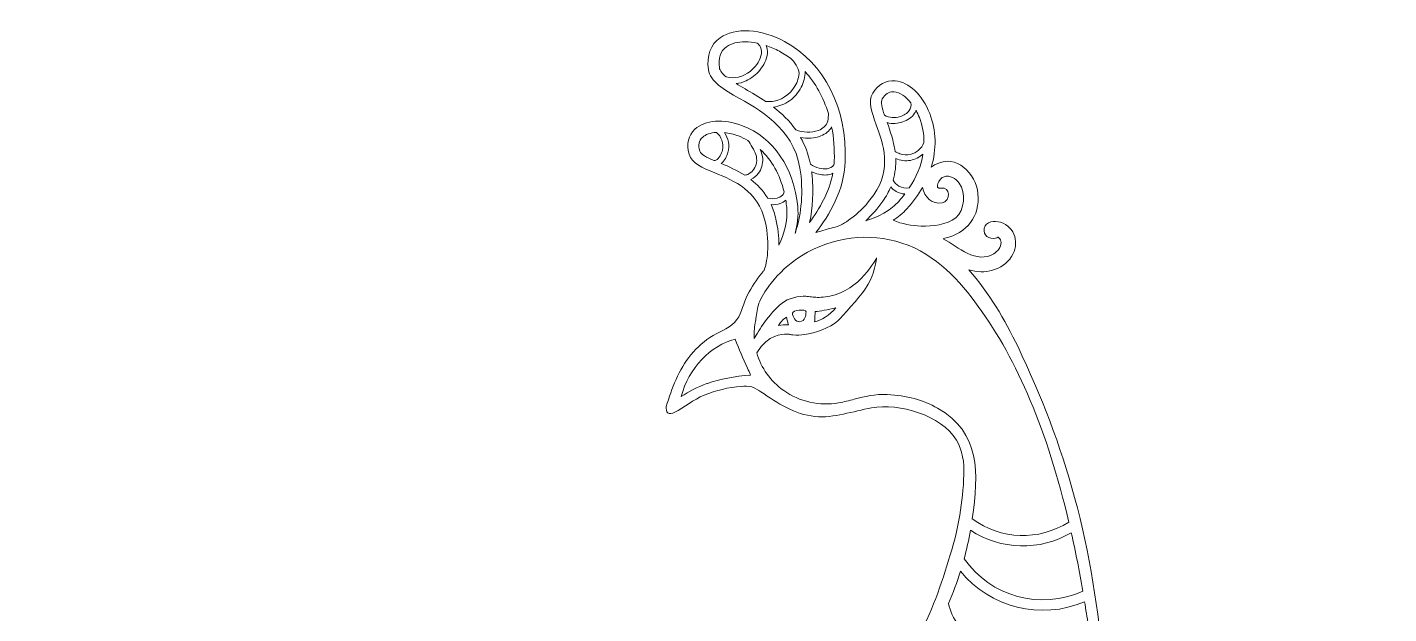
# Model space of a CAD drawing. Header units: millimetres. Extents: x -1630 to 1473, y -391 to 289.
# Drawn here: x -936.3 to -627.9, y 141.5 to 274.4 of the extents above; entities that cross this region are included whole.
import ezdxf

# ---------------------------------------------------------------- set-up
doc = ezdxf.new("R2010")
doc.units = ezdxf.units.MM
doc.header["$MEASUREMENT"] = 0
doc.layers.add('Layer 3', color=7, linetype='Continuous')

msp = doc.modelspace()

# ---------------------------------------------------------------- linework, layer by layer
at = {"layer": 'Layer 3', "lineweight": 0}
for points, knots in [([(-634.52, -243.33), (-634.54, -243.31), (-634.57, -243.29), (-634.59, -243.26), (-634.68, -243.07), (-634.76, -242.88), (-634.85, -242.68), (-635.04, -242.34), (-635.22, -242), (-635.4, -241.65), (-635.66, -241.13), (-635.92, -240.6), (-636.18, -240.07), (-640.76, -230.87), (-646.32, -222.41), (-653.83, -215.26), (-663.84, -205.73), (-675.48, -200.2), (-689.51, -199.54), (-684.82, -198.57), (-680.13, -197.6), (-674.78, -196.5), (-676.7, -194.29), (-678.38, -192.5), (-679.91, -190.59), (-686.19, -182.7), (-692.36, -174.72), (-698.71, -166.89), (-703.88, -160.52), (-710.16, -155.46), (-717.73, -152.17), (-719.82, -151.25), (-722.07, -150.7), (-725.18, -149.68), (-721.3, -148.91), (-718.38, -148.12), (-715.41, -147.8), (-712.34, -147.47), (-709.22, -147.59), (-705.96, -147.51), (-706.18, -146.58), (-706.19, -146.16), (-706.37, -145.84), (-706.69, -145.26), (-707.06, -144.7), (-707.49, -144.2), (-716.15, -134.15), (-724.46, -123.78), (-734.76, -115.26), (-744.58, -107.14), (-755.15, -100.45), (-767.66, -97.31), (-777.35, -94.87), (-786.99, -94.68), (-796.68, -97.59), (-802.49, -99.34), (-807.64, -102.17), (-812.17, -105.58), (-817.31, -102.35), (-822.08, -98.96), (-827.19, -96.23), (-837.15, -90.93), (-847.59, -88.86), (-858.53, -93.21), (-861.86, -94.53), (-865.1, -96.05), (-868.37, -97.53), (-873.24, -99.74), (-878.26, -101.66), (-883.68, -100.94), (-886.35, -100.59), (-888.96, -99.41), (-891.47, -98.29), (-893.59, -97.34), (-893.99, -95.13), (-894.65, -93.07), (-895.25, -91.2), (-896.34, -89.46), (-897.39, -87.78), (-898.32, -86.27), (-899.49, -84.9), (-900.66, -83.33), (-896.3, -81.25), (-894.12, -77.74), (-892.84, -73.77), (-890.92, -67.8), (-890.52, -62.68), (-889.68, -57.08), (-889.29, -54.48), (-889.63, -51.77), (-889.49, -49.12), (-889.47, -48.77), (-888.6, -48.46), (-887.45, -47.68), (-889.42, -52.36), (-887.11, -54.97), (-884.65, -57.15), (-873.77, -66.78), (-861, -70.35), (-846.69, -68.15), (-842.57, -67.51), (-838.53, -66.31), (-834.45, -65.36), (-833.62, -70.46), (-832.09, -72.24), (-827.15, -73.51), (-825.49, -73.94), (-823.74, -74.25), (-822.04, -74.22), (-819.14, -74.17), (-816.25, -73.84), (-813.36, -73.57), (-803.73, -72.65), (-795.15, -69.05), (-787.48, -63.27), (-784.64, -61.12), (-782.08, -58.61), (-778.91, -55.85), (-776.14, -55.85), (-772.74, -56.34), (-769.53, -55.76), (-759.02, -53.86), (-751.08, -48.14), (-745.53, -39.27), (-743.17, -39.15), (-740.42, -39.24), (-737.87, -38.49), (-727.89, -35.55), (-721.79, -28.1), (-716.68, -18.13), (-709.46, -4.04), (-712.67, 19.56), (-712.98, 22.22), (-708.3, 30.28), (-708.83, 41.95), (-710.1, 49.2), (-709.42, 50.62), (-708.85, 51.8), (-708.61, 52.26), (-702.87, 63.55), (-697.36, 74.85), (-694.59, 87.28), (-691.84, 99.62), (-691.21, 112.38), (-692.07, 124.97), (-692.17, 126.36), (-692.28, 127.74), (-692.41, 129.13), (-693.64, 142.2), (-695.61, 155.18), (-699.04, 167.84), (-702.2, 179.5), (-706.64, 191), (-711.87, 201.93), (-714.86, 208.17), (-718.47, 214.16), (-722.99, 219.41), (-719.52, 218.31), (-715.39, 219.26), (-713.33, 222.43), (-711.51, 225.25), (-712.44, 229.18), (-715.86, 230.19), (-717.18, 230.58), (-719.15, 230.46), (-719.52, 228.8), (-719.87, 227.24), (-718.37, 226.21), (-716.99, 226.59), (-716.78, 226.65), (-716.6, 226.73), (-716.45, 226.84), (-716.39, 226.8), (-716.32, 226.75), (-716.26, 226.7), (-715.9, 226.41), (-715.75, 226.04), (-715.72, 225.59), (-715.65, 224.52), (-716.53, 223.59), (-717.37, 223.05), (-719.21, 221.88), (-721.41, 222.21), (-723.26, 223.13), (-725.26, 224.11), (-727, 225.43), (-728.86, 226.46), (-728.72, 226.49), (-728.58, 226.51), (-728.44, 226.55), (-723.48, 227.71), (-720.45, 231.49), (-720.94, 236.69), (-721.37, 241.2), (-725.86, 245.77), (-730.55, 243.31), (-730.9, 243.13), (-731.23, 242.91), (-731.53, 242.66), (-730.29, 246.75), (-730.37, 250.95), (-731.87, 254.82), (-733.52, 259.06), (-736.6, 261.98), (-739.7, 262.26), (-741.74, 262.44), (-743.54, 261.43), (-744.77, 259.43), (-745.9, 257.59), (-745.01, 255.13), (-743.99, 252.29), (-742.39, 247.85), (-740.41, 242.31), (-744.52, 236.44), (-747.67, 231.94), (-751.06, 229.97), (-752.79, 229.21), (-754.05, 228.94), (-755.29, 228.58), (-756.51, 228.14), (-756.51, 228.14), (-757.66, 227.86), (-757.66, 227.86), (-754.59, 231.78), (-751.24, 237.5), (-751.01, 243.96), (-750.56, 256.09), (-755.7, 266.25), (-764.75, 271.14), (-770.1, 274.04), (-775.96, 274.39), (-779.33, 272.01), (-781.53, 270.45), (-782.48, 267.9), (-782, 264.82), (-781.56, 262.04), (-778.64, 260.36), (-774.94, 258.23), (-769.16, 254.91), (-761.97, 250.78), (-761.02, 240.65), (-760.48, 234.87), (-761.4, 230.48), (-762.38, 227.63), (-761.85, 229.56), (-761.57, 231.63), (-761.77, 233.75), (-762.61, 242.54), (-767.29, 249.39), (-774.29, 252.07), (-778.54, 253.7), (-782.77, 253.38), (-785.06, 251.26), (-786.57, 249.87), (-787.03, 247.86), (-786.37, 245.61), (-785.76, 243.54), (-783.35, 242.54), (-780.56, 241.39), (-776.19, 239.59), (-770.75, 237.35), (-769.16, 230.36), (-767.92, 224.92), (-768.79, 221.04), (-769.38, 219.29), (-769.54, 219.1), (-769.71, 218.92), (-769.86, 218.73), (-771.14, 217.18), (-772.19, 215.51), (-773.13, 213.74), (-774.08, 211.95), (-774.38, 209.79), (-775.54, 208.13), (-776.84, 206.26), (-779.1, 205.67), (-780.95, 204.53), (-782.86, 203.37), (-784.55, 201.88), (-785.96, 200.15), (-788.72, 196.75), (-790.35, 192.58), (-791.54, 188.41), (-791.66, 187.98), (-791.52, 187.2), (-791.21, 186.99), (-790.89, 186.76), (-790.15, 186.86), (-789.73, 187.08), (-787.38, 188.29), (-785.45, 189.99), (-782.95, 191.01), (-780.29, 192.09), (-777.46, 192.77), (-774.6, 193), (-773.8, 193.07), (-772.97, 193.1), (-772.2, 192.88), (-771.43, 192.66), (-770.76, 192.2), (-770.1, 191.75), (-766.36, 189.22), (-762.42, 186.62), (-757.93, 186.18), (-753.52, 185.73), (-749.3, 187.4), (-745.03, 188.13), (-738.74, 189.21), (-729.39, 186.54), (-725.83, 180.84), (-724.39, 178.53), (-724.05, 175.69), (-724.14, 172.97), (-724.34, 166.78), (-725.38, 160.76), (-727.21, 154.84), (-729.28, 148.16), (-731.36, 141.52), (-735.03, 135.49), (-736.67, 132.77), (-738.75, 130.51), (-741.17, 128.51), (-745.07, 125.29), (-749.81, 123.73), (-754.39, 121.91), (-761.91, 118.93), (-769.85, 117.34), (-777.69, 115.51), (-786.93, 113.35), (-796.11, 111.11), (-805, 107.71), (-807.57, 106.73), (-810.09, 105.67), (-812.58, 104.53), (-812.58, 104.53), (-816.84, 102.92), (-816.84, 102.92), (-817.07, 102.84), (-839.57, 94.11), (-852.12, 70.79), (-853.56, 68.12), (-854.87, 65.53), (-856.06, 62.98), (-867.21, 59.55), (-877.87, 54.59), (-887.66, 48.24), (-892.56, 45.07), (-897.24, 41.55), (-901.65, 37.72), (-906.02, 33.92), (-910.31, 29.85), (-913.47, 24.96), (-916.15, 20.8), (-917.98, 15.72), (-917.1, 10.83), (-920.74, 11.09), (-924.22, 11.36), (-927.71, 11.37), (-933.86, 11.38), (-939.64, 10.14), (-942.91, 4.62), (-948.58, 4.77), (-953.88, 5.17), (-959.16, 4.98), (-966.12, 4.72), (-972.4, 2.3), (-977.57, -2.48), (-986.18, -10.44), (-979.87, -16.12), (-979.91, -16.49), (-982.25, -16.49), (-984.64, -16.41), (-987.01, -16.51), (-992.04, -16.71), (-997.07, -17), (-1002.09, -17.27), (-1011.01, -17.74), (-1019.31, -20.42), (-1026.93, -24.91), (-1035.03, -29.69), (-1041.09, -36.28), (-1044.14, -45.48), (-1046.46, -52.47), (-1047.35, -59.66), (-1047.94, -66.91), (-1048.29, -71.16), (-1048.22, -71.23), (-1052.52, -72.58), (-1057.85, -74.24), (-1063.02, -76.24), (-1067.83, -79.18), (-1084.89, -89.61), (-1093.52, -104.78), (-1093.3, -124.76), (-1093.23, -130.83), (-1092.57, -136.93), (-1091.65, -142.94), (-1090.54, -150.23), (-1091, -166.45), (-1090.91, -167.17), (-1088.24, -165.5), (-1085.62, -163.77), (-1082.96, -162.08), (-1083, -163.07), (-1083.43, -163.67), (-1083.81, -164.3), (-1086.33, -168.5), (-1089.22, -172.51), (-1091.29, -176.92), (-1096.79, -188.68), (-1098.38, -201.02), (-1095.04, -213.67), (-1093.26, -220.45), (-1090.71, -227.02), (-1088.62, -233.71), (-1086.65, -240.02), (-1084.82, -246.37), (-1082.93, -252.7), (-1082.5, -254.11), (-1082.05, -255.52), (-1081.34, -257.81), (-1074.66, -247.47), (-1065.82, -240.9), (-1055.96, -234.56), (-1055.96, -240.45), (-1055.95, -245.73), (-1055.96, -251.01), (-1055.98, -259.44), (-1054.69, -267.67), (-1051.83, -275.58), (-1048.84, -283.84), (-1044.28, -291.12), (-1036.98, -296.26), (-1032, -299.77), (-1026.87, -303.08), (-1021.65, -306.21), (-1015.15, -310.12), (-1002.38, -320.99), (-1001.08, -321.9), (-999.83, -312.72), (-997.8, -305.5), (-996.15, -296.35), (-994.97, -299.06), (-993.96, -301.36), (-992.97, -303.66), (-987.47, -316.47), (-980.25, -328.09), (-970, -337.7), (-959.68, -347.37), (-947.63, -353.38), (-933.45, -354.12), (-926.33, -354.5), (-919.13, -353.83), (-912, -353.22), (-905.76, -352.69), (-899.58, -352.35), (-893.38, -353.43), (-891.9, -353.68), (-890.38, -353.72), (-888.97, -353.84), (-890.91, -345.47), (-892.76, -337.43), (-894.62, -329.39), (-893.21, -329.99), (-892.35, -330.79), (-891.5, -331.62), (-885.43, -337.58), (-878.88, -342.92), (-871.71, -347.55), (-859.27, -355.6), (-845.69, -357.66), (-831.33, -355.66), (-823.74, -354.6), (-816.21, -353.11), (-808.67, -351.71), (-800.63, -350.22), (-792.63, -350.15), (-784.66, -352.03), (-782.8, -352.47), (-781, -353.16), (-778.54, -353.94), (-779, -352.4), (-782.76, -343.76), (-783.7, -340.08), (-785.27, -333.95), (-786.23, -327.66), (-787.53, -321.46), (-788.14, -318.5), (-788.93, -315.58), (-789.65, -312.58), (-786.08, -315.05), (-782.86, -317.67), (-779.29, -319.66), (-766.09, -327.03), (-752.1, -329.89), (-737.15, -326.29), (-728.99, -324.32), (-721.29, -321.1), (-713.85, -317.24), (-702.68, -311.44), (-678.26, -300.37), (-677.21, -299.66), (-688.19, -292.06), (-693.66, -280.46), (-702.29, -270.43), (-691.49, -274.21), (-681.62, -273), (-671.94, -269.62), (-666.19, -267.61), (-660.56, -265.23), (-655, -262.74), (-643.64, -257.66), (-628.86, -260.63), (-627.89, -260.44), (-630.16, -254.57), (-632.34, -248.95), (-634.52, -243.33)], [0, 0, 0, 0, 1, 1, 1, 2, 2, 2, 3, 3, 3, 4, 4, 4, 5, 5, 5, 6, 6, 6, 7, 7, 7, 8, 8, 8, 9, 9, 9, 10, 10, 10, 11, 11, 11, 12, 12, 12, 13, 13, 13, 14, 14, 14, 15, 15, 15, 16, 16, 16, 17, 17, 17, 18, 18, 18, 19, 19, 19, 20, 20, 20, 21, 21, 21, 22, 22, 22, 23, 23, 23, 24, 24, 24, 25, 25, 25, 26, 26, 26, 27, 27, 27, 28, 28, 28, 29, 29, 29, 30, 30, 30, 31, 31, 31, 32, 32, 32, 33, 33, 33, 34, 34, 34, 35, 35, 35, 36, 36, 36, 37, 37, 37, 38, 38, 38, 39, 39, 39, 40, 40, 40, 41, 41, 41, 42, 42, 42, 43, 43, 43, 44, 44, 44, 45, 45, 45, 46, 46, 46, 47, 47, 47, 48, 48, 48, 49, 49, 49, 50, 50, 50, 51, 51, 51, 52, 52, 52, 53, 53, 53, 54, 54, 54, 55, 55, 55, 56, 56, 56, 57, 57, 57, 58, 58, 58, 59, 59, 59, 60, 60, 60, 61, 61, 61, 62, 62, 62, 63, 63, 63, 64, 64, 64, 65, 65, 65, 66, 66, 66, 67, 67, 67, 68, 68, 68, 69, 69, 69, 70, 70, 70, 71, 71, 71, 72, 72, 72, 73, 73, 73, 74, 74, 74, 75, 75, 75, 76, 76, 76, 77, 77, 77, 78, 78, 78, 79, 79, 79, 80, 80, 80, 81, 81, 81, 82, 82, 82, 83, 83, 83, 84, 84, 84, 85, 85, 85, 86, 86, 86, 87, 87, 87, 88, 88, 88, 89, 89, 89, 90, 90, 90, 91, 91, 91, 92, 92, 92, 93, 93, 93, 94, 94, 94, 95, 95, 95, 96, 96, 96, 97, 97, 97, 98, 98, 98, 99, 99, 99, 100, 100, 100, 101, 101, 101, 102, 102, 102, 103, 103, 103, 104, 104, 104, 105, 105, 105, 106, 106, 106, 107, 107, 107, 108, 108, 108, 109, 109, 109, 110, 110, 110, 111, 111, 111, 112, 112, 112, 113, 113, 113, 114, 114, 114, 115, 115, 115, 116, 116, 116, 117, 117, 117, 118, 118, 118, 119, 119, 119, 120, 120, 120, 121, 121, 121, 122, 122, 122, 123, 123, 123, 124, 124, 124, 125, 125, 125, 126, 126, 126, 127, 127, 127, 128, 128, 128, 129, 129, 129, 130, 130, 130, 131, 131, 131, 132, 132, 132, 133, 133, 133, 134, 134, 134, 135, 135, 135, 136, 136, 136, 137, 137, 137, 138, 138, 138, 139, 139, 139, 140, 140, 140, 141, 141, 141, 142, 142, 142, 143, 143, 143, 144, 144, 144, 145, 145, 145, 146, 146, 146, 147, 147, 147, 148, 148, 148, 149, 149, 149, 150, 150, 150, 151, 151, 151, 152, 152, 152, 153, 153, 153, 154, 154, 154, 155, 155, 155, 156, 156, 156, 157, 157, 157, 158, 158, 158, 159, 159, 159, 160, 160, 160, 161, 161, 161, 162, 162, 162, 163, 163, 163, 164, 164, 164, 165, 165, 165, 166, 166, 166, 167, 167, 167, 168, 168, 168, 169, 169, 169, 170, 170, 170, 171, 171, 171, 172, 172, 172, 172]), ([(-778, 263.14), (-778.84, 263.83), (-779.42, 264.52), (-779.52, 265.21), (-779.86, 267.33), (-779.29, 268.97), (-777.89, 269.96), (-776.83, 270.71), (-775.37, 271.1), (-773.65, 271.1), (-772.79, 271.1), (-771.89, 271), (-770.97, 270.81), (-770.68, 270.54), (-770.41, 270.23), (-770.22, 269.88), (-769.9, 269.25), (-769.93, 268.54), (-770.1, 267.88), (-770.46, 266.52), (-771.46, 265.25), (-772.55, 264.38), (-774.09, 263.15), (-776.17, 262.61), (-778, 263.14)], [0, 0, 0, 0, 1, 1, 1, 2, 2, 2, 3, 3, 3, 4, 4, 4, 5, 5, 5, 6, 6, 6, 7, 7, 7, 8, 8, 8, 8]), ([(-769.03, 257.56), (-770.62, 258.64), (-772.22, 259.56), (-773.69, 260.4), (-774.4, 260.81), (-775.09, 261.21), (-775.75, 261.61), (-774.97, 261.68), (-774.2, 261.89), (-773.49, 262.22), (-772.27, 262.78), (-771.2, 263.63), (-770.35, 264.67), (-769.47, 265.75), (-768.74, 267.06), (-768.64, 268.47), (-768.59, 269.09), (-768.69, 269.69), (-768.92, 270.25), (-767.92, 269.91), (-766.92, 269.48), (-765.94, 268.95), (-764.93, 268.4), (-763.98, 267.78), (-763.08, 267.1), (-762.65, 266.53), (-762.24, 265.94), (-761.87, 265.34), (-761.49, 264.72), (-761.4, 264.13), (-761.53, 263.41), (-761.62, 262.86), (-761.78, 262.32), (-762.01, 261.8), (-762.93, 259.69), (-764.83, 258.1), (-767.11, 257.66), (-767.74, 257.54), (-768.39, 257.51), (-769.03, 257.56)], [0, 0, 0, 0, 1, 1, 1, 2, 2, 2, 3, 3, 3, 4, 4, 4, 5, 5, 5, 6, 6, 6, 7, 7, 7, 8, 8, 8, 9, 9, 9, 10, 10, 10, 11, 11, 11, 12, 12, 12, 13, 13, 13, 13]), ([(-767.26, 256.28), (-765.96, 256.47), (-764.7, 256.94), (-763.61, 257.73), (-762.51, 258.52), (-761.61, 259.58), (-760.99, 260.79), (-760.46, 261.83), (-760.02, 263.15), (-760.12, 264.36), (-757.74, 261.73), (-755.96, 258.48), (-754.84, 254.81), (-754.81, 254.26), (-754.83, 253.7), (-754.98, 253.15), (-755.27, 252.05), (-756.06, 251.37), (-757.1, 251), (-758.74, 250.4), (-760.61, 250.47), (-762.22, 251.15), (-763.67, 253.21), (-765.43, 254.87), (-767.26, 256.28)], [0, 0, 0, 0, 1, 1, 1, 2, 2, 2, 3, 3, 3, 4, 4, 4, 5, 5, 5, 6, 6, 6, 7, 7, 7, 8, 8, 8, 8]), ([(-742.12, 254.49), (-742.67, 256.09), (-743.03, 257.48), (-742.64, 258.13), (-741.96, 259.24), (-741.15, 259.78), (-740.17, 259.78), (-740.09, 259.78), (-740.01, 259.78), (-739.92, 259.77), (-738.67, 259.66), (-737.29, 258.7), (-736.12, 257.26), (-736.04, 256.65), (-736.17, 256.01), (-736.51, 255.5), (-736.96, 254.81), (-737.77, 254.42), (-738.53, 254.16), (-739.72, 253.77), (-741.1, 253.81), (-742.12, 254.49)], [0, 0, 0, 0, 1, 1, 1, 2, 2, 2, 3, 3, 3, 4, 4, 4, 5, 5, 5, 6, 6, 6, 7, 7, 7, 7]), ([(-735.29, 254.9), (-735.16, 255.11), (-735.06, 255.33), (-734.98, 255.56), (-734.69, 255.04), (-734.43, 254.49), (-734.2, 253.91), (-733.5, 252.09), (-733.16, 250.18), (-733.17, 248.23), (-733.7, 246.93), (-734.85, 245.91), (-736.23, 245.58), (-737.02, 245.4), (-737.89, 245.46), (-738.66, 245.72), (-738.96, 245.82), (-739.37, 246), (-739.73, 246.23), (-740.06, 248.63), (-740.81, 250.83), (-741.5, 252.76), (-740.36, 252.45), (-739.1, 252.53), (-737.96, 252.93), (-736.89, 253.31), (-735.89, 253.92), (-735.29, 254.9)], [0, 0, 0, 0, 1, 1, 1, 2, 2, 2, 3, 3, 3, 4, 4, 4, 5, 5, 5, 6, 6, 6, 7, 7, 7, 8, 8, 8, 9, 9, 9, 9]), ([(-780.34, 244.26), (-780.45, 244.22), (-780.57, 244.18), (-780.7, 244.16), (-782.36, 244.87), (-783.74, 245.56), (-783.97, 246.31), (-784.37, 247.67), (-784.17, 248.68), (-783.36, 249.43), (-782.66, 250.08), (-781.55, 250.47), (-780.19, 250.56), (-779.05, 249.59), (-778.5, 248.06), (-778.84, 246.54), (-779.02, 245.72), (-779.53, 244.62), (-780.34, 244.26)], [0, 0, 0, 0, 1, 1, 1, 2, 2, 2, 3, 3, 3, 4, 4, 4, 5, 5, 5, 6, 6, 6, 6]), ([(-772.86, 241.15), (-773.14, 241), (-773.44, 240.91), (-773.75, 240.85), (-775.53, 241.98), (-777.4, 242.79), (-779.08, 243.49), (-778.33, 244.13), (-777.83, 245.12), (-777.58, 246.02), (-777.14, 247.59), (-777.47, 249.23), (-778.36, 250.52), (-777.31, 250.4), (-776.24, 250.14), (-775.19, 249.74), (-774.46, 249.46), (-773.77, 249.13), (-773.1, 248.75), (-772.69, 248.28), (-772.37, 247.74), (-772.06, 247.2), (-771.42, 246.1), (-770.89, 245.01), (-771.11, 243.71), (-771.28, 242.64), (-771.88, 241.65), (-772.86, 241.15)], [0, 0, 0, 0, 1, 1, 1, 2, 2, 2, 3, 3, 3, 4, 4, 4, 5, 5, 5, 6, 6, 6, 7, 7, 7, 8, 8, 8, 9, 9, 9, 9]), ([(-761.13, 249.43), (-759.61, 249.11), (-758.01, 249.19), (-756.53, 249.77), (-755.48, 250.17), (-754.62, 250.84), (-754.09, 251.8), (-753.61, 249.35), (-753.41, 246.76), (-753.5, 244.05), (-753.51, 243.77), (-753.53, 243.49), (-753.56, 243.2), (-754.34, 242.15), (-755.7, 242.13), (-756.89, 242.44), (-757.57, 242.62), (-758.34, 242.9), (-758.9, 243.37), (-759.36, 245.68), (-760.14, 247.68), (-761.13, 249.43)], [0, 0, 0, 0, 1, 1, 1, 2, 2, 2, 3, 3, 3, 4, 4, 4, 5, 5, 5, 6, 6, 6, 7, 7, 7, 7]), ([(-768.57, 235.63), (-769.62, 237.4), (-770.95, 238.78), (-772.38, 239.89), (-771.73, 240.19), (-771.14, 240.65), (-770.7, 241.27), (-770, 242.22), (-769.66, 243.4), (-769.71, 244.58), (-769.74, 245.32), (-769.95, 246), (-770.25, 246.65), (-767.68, 244.27), (-765.81, 240.97), (-764.86, 237.07), (-764.85, 236.8), (-765.03, 236.52), (-765.26, 236.3), (-765.59, 235.98), (-765.99, 235.79), (-766.41, 235.66), (-767.11, 235.45), (-767.85, 235.48), (-768.57, 235.63)], [0, 0, 0, 0, 1, 1, 1, 2, 2, 2, 3, 3, 3, 4, 4, 4, 5, 5, 5, 6, 6, 6, 7, 7, 7, 8, 8, 8, 8]), ([(-739.58, 244.64), (-738.54, 244.18), (-737.35, 244.01), (-736.23, 244.21), (-735.15, 244.41), (-734.18, 244.91), (-733.4, 245.62), (-733.84, 243.02), (-734.89, 240.43), (-736.51, 237.97), (-737.31, 237.86), (-738.13, 237.99), (-738.86, 238.39), (-739.41, 238.71), (-739.85, 239.16), (-740.17, 239.7), (-739.67, 241.4), (-739.51, 243.06), (-739.58, 244.64)], [0, 0, 0, 0, 1, 1, 1, 2, 2, 2, 3, 3, 3, 4, 4, 4, 5, 5, 5, 6, 6, 6, 6]), ([(-759.07, 230.17), (-758.36, 233.5), (-758.18, 237.09), (-758.53, 240.88), (-758.56, 241.14), (-758.59, 241.38), (-758.62, 241.63), (-758.11, 241.39), (-757.56, 241.21), (-757.02, 241.08), (-756.11, 240.86), (-755.12, 240.79), (-754.22, 241.11), (-754.08, 241.16), (-753.95, 241.22), (-753.83, 241.28), (-754.64, 237.03), (-756.85, 233.16), (-759.07, 230.17)], [0, 0, 0, 0, 1, 1, 1, 2, 2, 2, 3, 3, 3, 4, 4, 4, 5, 5, 5, 6, 6, 6, 6]), ([(-729.09, 234.56), (-727, 234.98), (-727.19, 238.33), (-729.3, 237.91), (-731.06, 237.56), (-729.71, 240.2), (-728.61, 240.52), (-727.3, 240.9), (-725.95, 240.09), (-725.19, 239.05), (-723.63, 236.91), (-723.91, 232.92), (-725.99, 231.22), (-728.02, 229.55), (-731.26, 229.27), (-733.78, 229.32), (-735.99, 229.36), (-738.13, 229.83), (-740.16, 230.63), (-739.04, 231.35), (-737.99, 232.21), (-737.05, 233.24), (-735.64, 234.78), (-734.46, 236.41), (-733.51, 238.09), (-733.51, 238.07), (-733.5, 238.06), (-733.5, 238.04), (-733.21, 235.96), (-731.24, 234.14), (-729.09, 234.56)], [0, 0, 0, 0, 1, 1, 1, 2, 2, 2, 3, 3, 3, 4, 4, 4, 5, 5, 5, 6, 6, 6, 7, 7, 7, 8, 8, 8, 9, 9, 9, 10, 10, 10, 10]), ([(-742.47, 235), (-741.72, 236.07), (-741.15, 237.13), (-740.71, 238.18), (-740.34, 237.78), (-739.92, 237.44), (-739.45, 237.18), (-738.85, 236.84), (-738.18, 236.65), (-737.5, 236.6), (-737.93, 236.03), (-738.41, 235.49), (-738.89, 234.93), (-741.5, 231.91), (-745.76, 230.72), (-746.37, 230.53), (-744.96, 231.82), (-743.65, 233.31), (-742.47, 235)], [0, 0, 0, 0, 1, 1, 1, 2, 2, 2, 3, 3, 3, 4, 4, 4, 5, 5, 5, 6, 6, 6, 6]), ([(-764.26, 233.51), (-763.97, 230.46), (-764.9, 227.43), (-766.02, 225.02), (-766.03, 226.93), (-766.26, 228.9), (-766.72, 230.91), (-767, 232.12), (-767.37, 233.2), (-767.82, 234.18), (-767.11, 234.14), (-766.4, 234.21), (-765.72, 234.47), (-765.3, 234.62), (-764.86, 234.88), (-764.48, 235.2), (-764.39, 234.65), (-764.32, 234.09), (-764.26, 233.51)], [0, 0, 0, 0, 1, 1, 1, 2, 2, 2, 3, 3, 3, 4, 4, 4, 5, 5, 5, 6, 6, 6, 6]), ([(-730.09, 188.06), (-733.32, 189.9), (-737.15, 190.94), (-741.49, 191.15), (-744.25, 191.29), (-746.54, 190.71), (-748.97, 190.08), (-750.1, 189.79), (-751.27, 189.49), (-752.5, 189.27), (-756.76, 188.49), (-761.42, 189.53), (-764.95, 192.04), (-767.92, 194.14), (-770.08, 197.19), (-771.06, 200.62), (-768.36, 204.88), (-765.38, 204.82), (-764.24, 204.8), (-764.11, 204.8), (-764, 204.79), (-763.92, 204.8), (-763.7, 204.81), (-763.45, 204.76), (-763.19, 204.71), (-763.07, 204.69), (-762.96, 204.67), (-762.85, 204.65), (-761.95, 204.5), (-761.06, 204.61), (-760.22, 204.74), (-757.88, 205.12), (-754.5, 206.16), (-752.68, 207.86), (-751.63, 208.84), (-747.82, 213.19), (-746.64, 214.82), (-744.12, 218.29), (-743.94, 222.09), (-743.94, 222.09), (-743.94, 222.09), (-747.74, 214.61), (-754.51, 213.47), (-755.18, 213.36), (-755.84, 213.23), (-756.5, 213.19), (-757.07, 213.15), (-757.55, 213.16), (-757.99, 213.2), (-758.17, 213.22), (-758.4, 213.25), (-758.65, 213.28), (-759.08, 213.34), (-759.57, 213.4), (-759.91, 213.42), (-761.48, 213.54), (-764.09, 212.93), (-765.33, 211.87), (-768.39, 209.26), (-770.55, 205.79), (-771.62, 203.83), (-771.69, 205.02), (-771.62, 206.22), (-771.41, 207.39), (-771.33, 207.83), (-771.26, 208.29), (-771.2, 208.75), (-771.02, 209.97), (-770.84, 211.23), (-770.39, 212.27), (-769.76, 213.75), (-768.68, 215.24), (-767.81, 216.38), (-766.06, 218.66), (-763.86, 220.65), (-760.92, 222.61), (-753.75, 226.9), (-745.68, 227.92), (-738.17, 225.48), (-730.32, 222.93), (-725.03, 216.79), (-720.89, 211.12), (-711.96, 198.88), (-705.18, 182.77), (-700.35, 162.25), (-707.15, 157.92), (-715.78, 158.21), (-722.23, 162.95), (-722.23, 162.95), (-722.23, 162.96), (-722.23, 162.97), (-720.77, 173.42), (-720.36, 182.52), (-730.09, 188.06)], [0, 0, 0, 0, 1, 1, 1, 2, 2, 2, 3, 3, 3, 4, 4, 4, 5, 5, 5, 6, 6, 6, 7, 7, 7, 8, 8, 8, 9, 9, 9, 10, 10, 10, 11, 11, 11, 12, 12, 12, 13, 13, 13, 14, 14, 14, 15, 15, 15, 16, 16, 16, 17, 17, 17, 18, 18, 18, 19, 19, 19, 20, 20, 20, 21, 21, 21, 22, 22, 22, 23, 23, 23, 24, 24, 24, 25, 25, 25, 26, 26, 26, 27, 27, 27, 28, 28, 28, 29, 29, 29, 30, 30, 30, 31, 31, 31, 31]), ([(-762.96, 209.55), (-762.96, 210.3), (-759.89, 210.61), (-759.89, 209.86), (-759.89, 209.11), (-760.06, 207.79), (-761.3, 207.65), (-762.27, 207.54), (-762.96, 208.8), (-762.96, 209.55)], [0, 0, 0, 0, 1, 1, 1, 2, 2, 2, 3, 3, 3, 3]), ([(-757.94, 207.64), (-757.92, 207.97), (-757.9, 208.33), (-757.88, 208.7), (-757.86, 209.13), (-757.84, 209.56), (-757.82, 209.95), (-756.77, 210.01), (-754.93, 210.41), (-753.13, 210.82), (-754.49, 209.16), (-756.6, 207.93), (-757.94, 207.64)], [0, 0, 0, 0, 1, 1, 1, 2, 2, 2, 3, 3, 3, 4, 4, 4, 4]), ([(-766.11, 206.82), (-765.82, 207.35), (-765.28, 208.08), (-764.31, 208.67), (-764.24, 208.39), (-764.17, 208.07), (-764.09, 207.75), (-764.02, 207.48), (-763.96, 207.21), (-763.9, 206.97), (-764.61, 206.98), (-765.48, 206.9), (-766.11, 206.82)], [0, 0, 0, 0, 1, 1, 1, 2, 2, 2, 3, 3, 3, 4, 4, 4, 4]), ([(-782.22, 193.66), (-782.24, 193.66), (-782.25, 193.65), (-782.27, 193.64), (-782.29, 193.63), (-782.31, 193.63), (-782.33, 193.62), (-784.5, 192.85), (-786.46, 191.87), (-788.19, 190.68), (-786.44, 197.11), (-781.57, 202.31), (-775.91, 203.7), (-775.12, 201.43), (-774.17, 199.34), (-773.16, 197.13), (-772.93, 196.62), (-772.69, 196.1), (-772.45, 195.57), (-776.07, 195.31), (-779.35, 194.66), (-782.22, 193.66)], [0, 0, 0, 0, 1, 1, 1, 2, 2, 2, 3, 3, 3, 4, 4, 4, 5, 5, 5, 6, 6, 6, 7, 7, 7, 7]), ([(-697.19, 146.59), (-706.82, 142.24), (-718.05, 145.28), (-724.07, 153.93), (-723.5, 156.05), (-723.03, 158.2), (-722.64, 160.38), (-715.75, 155.89), (-706.96, 155.65), (-699.8, 159.83), (-698.85, 155.6), (-697.98, 151.19), (-697.19, 146.59)], [0, 0, 0, 0, 1, 1, 1, 2, 2, 2, 3, 3, 3, 4, 4, 4, 4]), ([(-724.9, 151.11), (-718.2, 142.88), (-706.68, 139.93), (-696.79, 144.2), (-696.51, 142.45), (-696.23, 140.68), (-695.97, 138.87), (-695.31, 134.38), (-694.83, 129.96), (-694.54, 125.62), (-694.59, 125.62), (-694.64, 125.62), (-694.7, 125.62), (-701.29, 125), (-707.91, 126.28), (-713.81, 129.27), (-716.67, 130.72), (-719.31, 132.55), (-721.66, 134.73), (-724.3, 137.17), (-726.95, 140.18), (-727.61, 143.82), (-726.58, 146.2), (-725.67, 148.63), (-724.9, 151.11)], [0, 0, 0, 0, 1, 1, 1, 2, 2, 2, 3, 3, 3, 4, 4, 4, 5, 5, 5, 6, 6, 6, 7, 7, 7, 8, 8, 8, 8])]:
    msp.add_open_spline(points, degree=3, knots=knots, dxfattribs=at)

doc.saveas('drawing.dxf')
